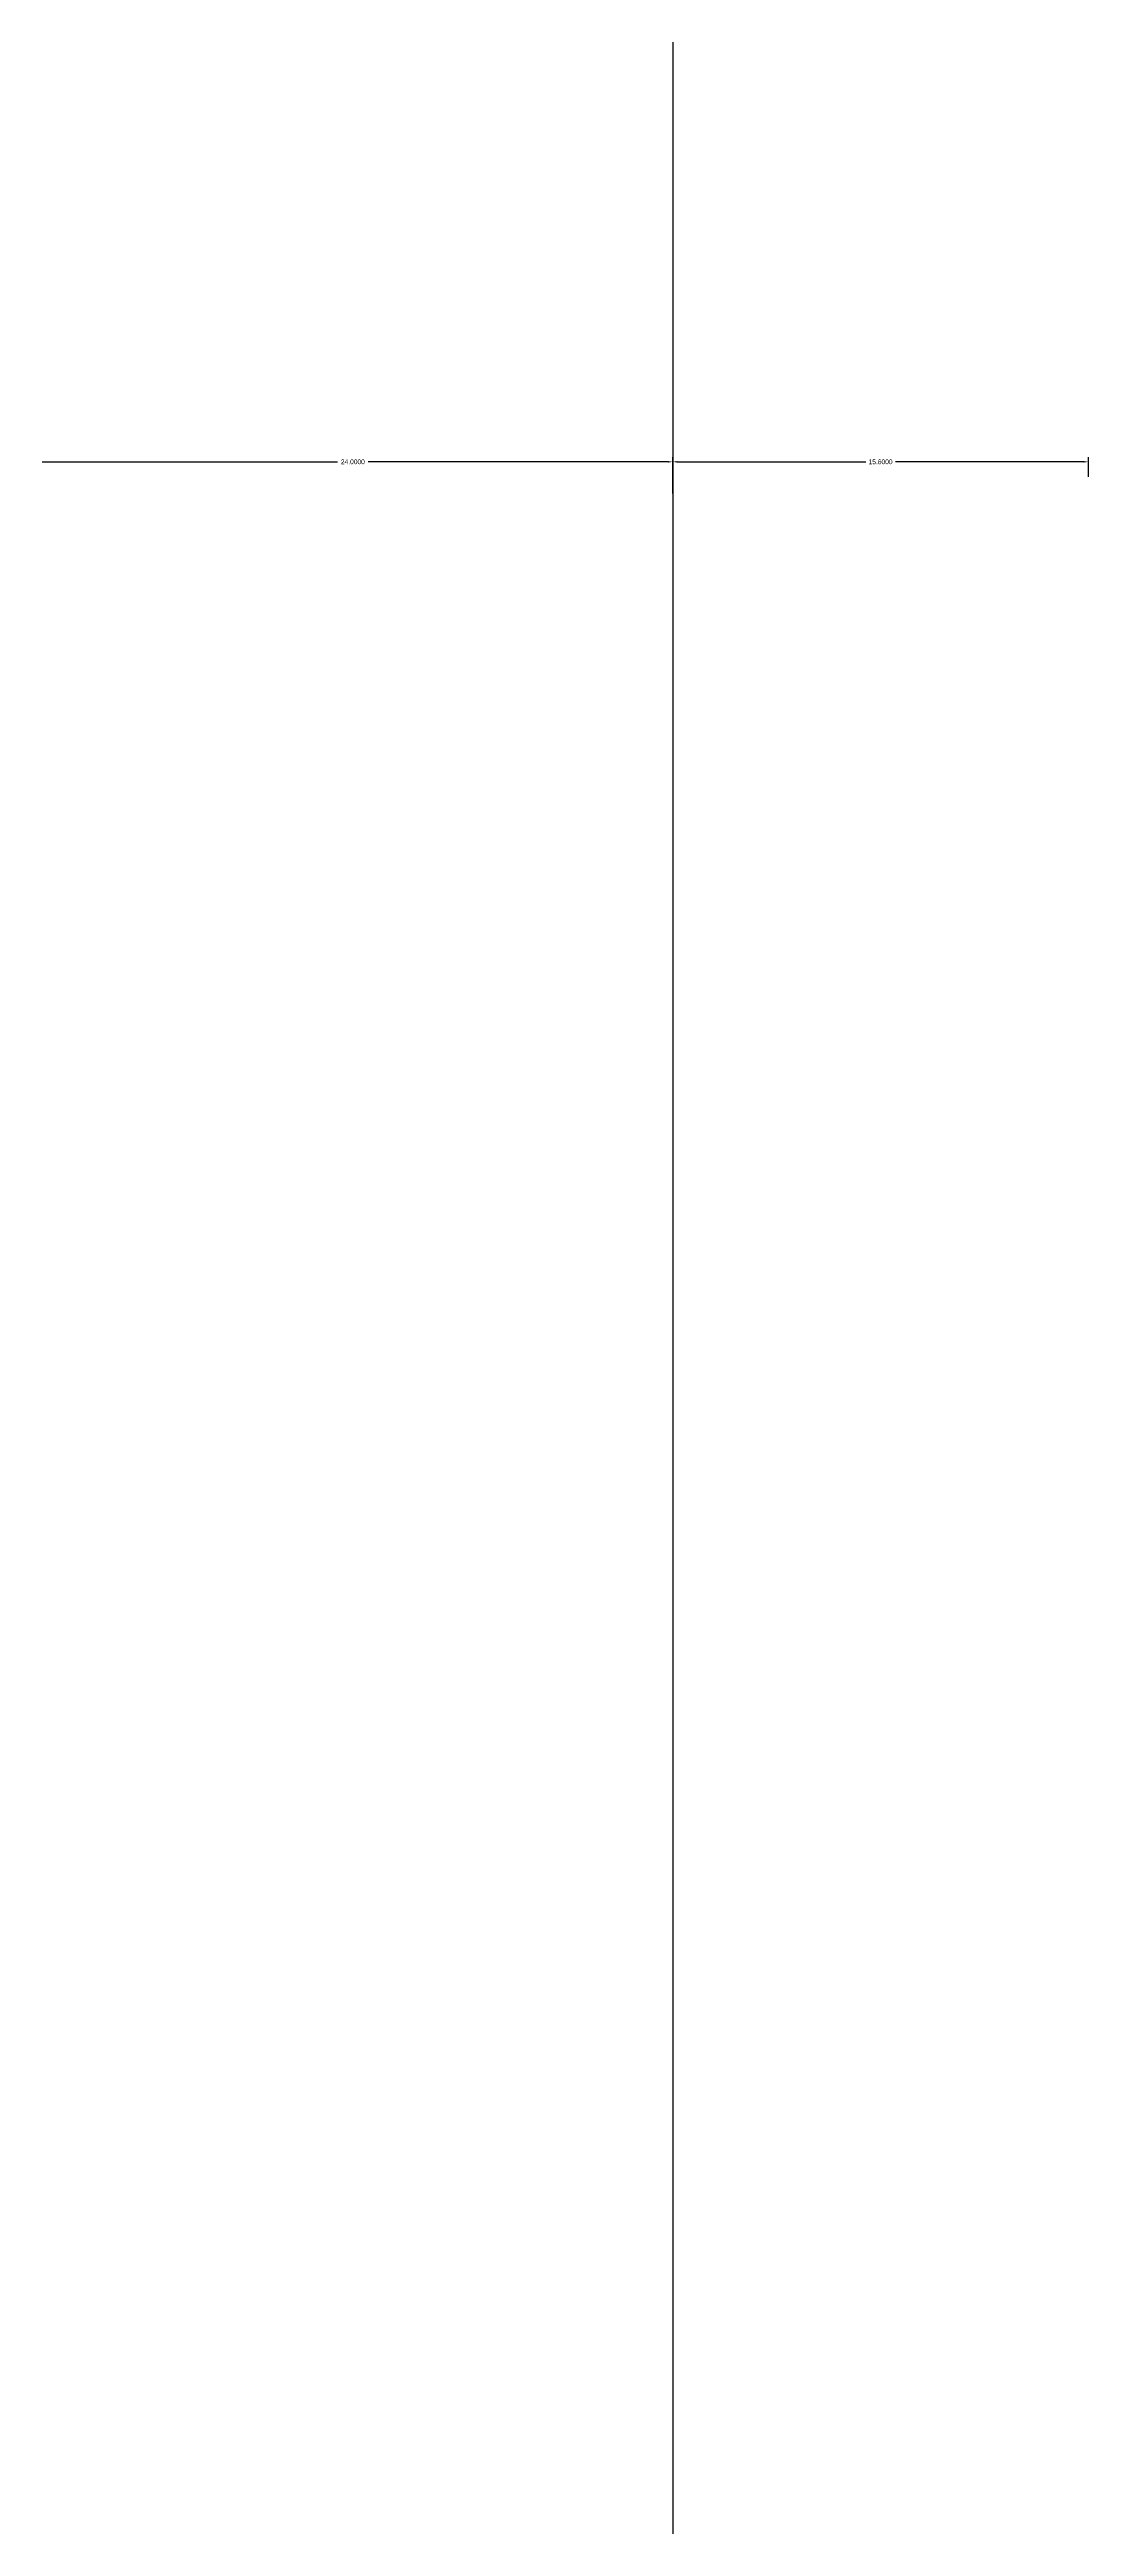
# Model space of a CAD drawing. Extents: x -873 to 2093, y -1229 to 202.
# Drawn here: x -449.6 to -410.6, y -178.1 to -85.2 of the extents above; entities that cross this region are included whole.
import ezdxf

# ---------------------------------------------------------------- set-up
doc = ezdxf.new("R2010")
doc.units = 0
doc.header["$MEASUREMENT"] = 0
doc.layers.get('0').update_dxf_attribs({"linetype": 'CONTINUOUS'})
doc.layers.get('DEFPOINTS').update_dxf_attribs({"linetype": 'CONTINUOUS'})
doc.layers.add('COTAS', color=1, linetype='CONTINUOUS')
doc.layers.add('PAREDE', color=1, linetype='CONTINUOUS')
doc.dimstyles.get("Standard").update_dxf_attribs({"dimtxt": 0.18, "dimasz": 0.18, "dimexe": 0.18, "dimexo": 0.0625, "dimgap": 0.09, "dimtad": 0, "dimtih": 1, "dimtoh": 1, "dimdec": 4, "dimzin": 0, "dimdsep": 46, "dimtxsty": 'STANDARD', "dimcen": 0.09, "dimadec": 0, "dimazin": 0, "dimtfac": 1, "dimtdec": 4, "dimtofl": 0, "dimtmove": 0, "dimatfit": 3, "dimfxl": 1, "dimtolj": 1, "dimtzin": 0, "dimarcsym": 0})

# ---------------------------------------------------------------- blocks, each defined once
blk = doc.blocks.new('*D201')
at = {"color": 0, "linetype": 'ByBlock'}
for p, q in [((-450.207, -101.833), (-450.207, -100.466)), ((-450.027, -100.646), (-438.777, -100.646)), ((-426.387, -100.646), (-437.637, -100.646)), ((-426.207, -101.833), (-426.207, -100.466))]:
    blk.add_line(p, q, dxfattribs=at)
for points in [[(-450.027, -100.616), (-450.027, -100.676), (-450.207, -100.646)], [(-426.387, -100.616), (-426.387, -100.676), (-426.207, -100.646)]]:
    blk.add_solid(points, dxfattribs=at)
at = {"layer": 'DEFPOINTS', "color": 0, "linetype": 'ByBlock'}
for p in [(-426.207, -100.646), (-450.207, -101.896), (-426.207, -101.896)]:
    blk.add_point(p, dxfattribs=at)
at = {"color": 0, "linetype": 'ByBlock', "insert": (-438.207, -100.646), "char_height": 0.18, "attachment_point": 5}
blk.add_mtext('\\A1;24.0000', dxfattribs=at)
blk = doc.blocks.new('*D211')
at = {"color": 0, "linetype": 'ByBlock'}
for p, q in [((-426.207, -101.208), (-426.207, -100.466)), ((-426.027, -100.646), (-418.962, -100.646)), ((-410.787, -100.646), (-417.852, -100.646)), ((-410.607, -101.208), (-410.607, -100.466))]:
    blk.add_line(p, q, dxfattribs=at)
for points in [[(-426.027, -100.616), (-426.027, -100.676), (-426.207, -100.646)], [(-410.787, -100.616), (-410.787, -100.676), (-410.607, -100.646)]]:
    blk.add_solid(points, dxfattribs=at)
at = {"layer": 'DEFPOINTS', "color": 0, "linetype": 'ByBlock'}
for p in [(-410.607, -100.646), (-426.207, -101.271), (-410.607, -101.271)]:
    blk.add_point(p, dxfattribs=at)
at = {"color": 0, "linetype": 'ByBlock', "insert": (-418.407, -100.646), "char_height": 0.18, "attachment_point": 5}
blk.add_mtext('\\A1;15.6000', dxfattribs=at)

msp = doc.modelspace()

# ---------------------------------------------------------------- linework, layer by layer
at = {"layer": 'PAREDE'}
msp.add_line((-426.206949, 100.012857), (-426.206949, -212.387143), dxfattribs=at)

# ---------------------------------------------------------------- dimensions: what is measured, and where the dimension line sits
at = {"layer": 'COTAS'}
for base, p1, p2, picture, middle in [((-426.206949, -100.645612), (-450.206949, -101.895612), (-426.206949, -101.895612), '*D201', (-438.206949, -100.645612)), ((-410.606949, -100.645612), (-426.206949, -101.270612), (-410.606949, -101.270612), '*D211', (-418.406949, -100.645612))]:
    dim = msp.add_linear_dim(base=base, p1=p1, p2=p2, dimstyle='STANDARD', override={"dimscale": 1}, dxfattribs=at)
    dim.commit()
    dim.dimension.update_dxf_attribs({"geometry": picture, "text_midpoint": middle})

doc.saveas('drawing.dxf')
